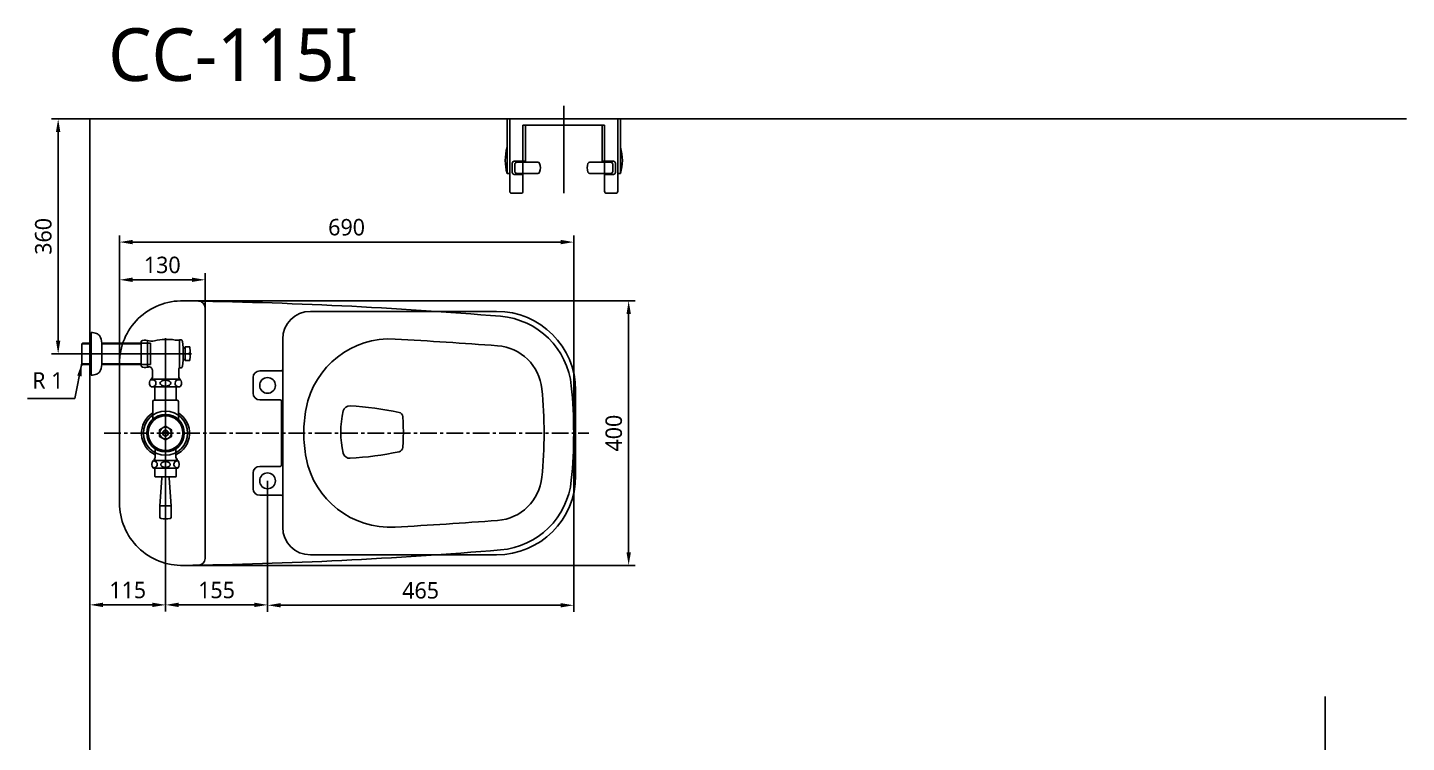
# Model space of a CAD drawing. Extents: x 3417 to 5567, y 70 to 2243.
# Drawn here: x 3472 to 5567, y 1157 to 2243 of the extents above; entities that cross this region are included whole.
import ezdxf

# ---------------------------------------------------------------- set-up
doc = ezdxf.new("R2010")
doc.units = 0
doc.header["$LTSCALE"] = 20
doc.header["$MEASUREMENT"] = 0
doc.linetypes.add('CENTER', pattern=[2, 1.25, -0.25, 0.25, -0.25])
doc.layers.get('0').update_dxf_attribs({"linetype": 'CONTINUOUS'})
doc.layers.get('DEFPOINTS').update_dxf_attribs({"linetype": 'CONTINUOUS'})
for name, color, linetype in [('1', 1, 'CONTINUOUS'), ('2', 2, 'CONTINUOUS'), ('3', 3, 'CONTINUOUS'), ('4', 4, 'CONTINUOUS'), ('6', 6, 'CONTINUOUS')]:
    doc.layers.add(name, color=color, linetype=linetype)
doc.styles.add('GHS', font='romans', dxfattribs={"bigfont": 'ghs'})
doc.styles.add('ROMANS', font='ROMANS')
doc.styles.get("Standard").update_dxf_attribs({"font": 'NanumGothic.ttf'})
doc.dimstyles.get("Standard").update_dxf_attribs({"dimtxt": 2.5, "dimasz": 2, "dimexe": 2, "dimexo": 1, "dimgap": 1.5, "dimtad": 1, "dimdec": 0, "dimlfac": 10, "dimrnd": 0.5, "dimzin": 0, "dimdsep": 46, "dimtxsty": 'Standard', "dimcen": 0, "dimclrt": 2, "dimadec": 0, "dimazin": 0, "dimtfac": 1, "dimtdec": 0, "dimtmove": 0, "dimatfit": 3, "dimfxl": 1, "dimtolj": 1, "dimtzin": 0, "dimarcsym": 0})

# ---------------------------------------------------------------- blocks, each defined once
blk = doc.blocks.new('*D13')
at = {"layer": '3', "color": 3, "lineweight": -2, "transparency": 16777216}
for p, q in [((3681.8, 1484.5), (3681.8, 1355.7)), ((3566.8, 1429.6), (3566.8, 1355.7)), ((3586.8, 1365.7), (3661.8, 1365.7))]:
    blk.add_line(p, q, dxfattribs=at)
at = {"layer": '3', "color": 3, "transparency": 16777216}
for points in [[(3586.8, 1369.1), (3586.8, 1362.4), (3566.8, 1365.7)], [(3661.8, 1369.1), (3661.8, 1362.4), (3681.8, 1365.7)]]:
    blk.add_solid(points, dxfattribs=at)
at = {"layer": 'DEFPOINTS', "color": 0, "transparency": 16777216}
for p in [(3681.8, 1484.5), (3566.8, 1429.6), (3681.8, 1365.7)]:
    blk.add_point(p, dxfattribs=at)
at = {"layer": '3', "color": 2, "transparency": 16777216, "insert": (3624.3, 1388.2), "char_height": 25, "attachment_point": 5}
blk.add_mtext('\\A1;115', dxfattribs=at)
blk = doc.blocks.new('A$C79CE4D0D')
at = {"layer": '3'}
for p, q in [((370, 370), (87, 370)), ((45, 42), (45, 328)), ((43, 279.5), (10, 279.5)), ((0, 245.5), (0, 269.5)), ((41.2, 235.5), (10, 235.5)), ((43.2, 136.5), (43.2, 233.5)), ((490, 120), (490, 250)), ((41.2, 134.5), (10, 134.5)), ((0, 100.5), (0, 124.5)), ((43, 90.5), (10, 90.5)), ((370, 0), (87, 0))]:
    blk.add_line(p, q, dxfattribs=at)
for centre in [(22, 257.5), (22, 112.5)]:
    blk.add_circle(centre, 12, dxfattribs=at)
for centre, radius, start, end in [((87, 328), 42, 90, 180), ((370, 250), 120, 0, 90), ((10, 269.5), 10, 90, 180), ((43, 281.5), 2, 270, 0), ((10, 245.5), 10, 180, 270), ((41.2, 233.5), 2, 0, 90), ((10, 124.5), 10, 90, 180), ((41.2, 136.5), 2, 270, 0), ((370, 120), 120, 270, 0), ((10, 100.5), 10, 180, 270), ((43, 88.5), 2, 0, 90), ((87, 42), 42, 180, 270)]:
    blk.add_arc(centre, radius, start, end, dxfattribs=at)
blk = doc.blocks.new('*D22')
at = {"layer": '3', "color": 3, "lineweight": -2, "transparency": 16777216}
for p, q in [((3611.8, 1709.4), (3611.8, 1927)), ((4301.8, 1626.7), (4301.8, 1927)), ((3631.8, 1917), (4281.8, 1917))]:
    blk.add_line(p, q, dxfattribs=at)
at = {"layer": '3', "color": 3, "transparency": 16777216}
for points in [[(3631.8, 1920.4), (3631.8, 1913.7), (3611.8, 1917)], [(4281.8, 1920.4), (4281.8, 1913.7), (4301.8, 1917)]]:
    blk.add_solid(points, dxfattribs=at)
at = {"layer": 'DEFPOINTS', "color": 0, "transparency": 16777216}
for p in [(4301.8, 1917), (3611.8, 1709.4), (4301.8, 1626.7)]:
    blk.add_point(p, dxfattribs=at)
at = {"layer": '3', "color": 2, "transparency": 16777216, "insert": (3956.8, 1939.5), "char_height": 25, "attachment_point": 5}
blk.add_mtext('\\A1;690', dxfattribs=at)
blk = doc.blocks.new('*D23')
at = {"layer": '3', "color": 3, "lineweight": -2, "transparency": 16777216}
for p, q in [((3611.8, 1679.7), (3611.8, 1869.7)), ((3741.8, 1778.9), (3741.8, 1869.7)), ((3631.8, 1859.7), (3721.8, 1859.7))]:
    blk.add_line(p, q, dxfattribs=at)
at = {"layer": '3', "color": 3, "transparency": 16777216}
for points in [[(3631.8, 1863.1), (3631.8, 1856.4), (3611.8, 1859.7)], [(3721.8, 1863.1), (3721.8, 1856.4), (3741.8, 1859.7)]]:
    blk.add_solid(points, dxfattribs=at)
at = {"layer": 'DEFPOINTS', "color": 0, "transparency": 16777216}
for p in [(3741.8, 1859.7), (3741.8, 1778.9), (3611.8, 1679.7)]:
    blk.add_point(p, dxfattribs=at)
at = {"layer": '3', "color": 2, "transparency": 16777216, "insert": (3676.8, 1882.2), "char_height": 25, "attachment_point": 5}
blk.add_mtext('\\A1;130', dxfattribs=at)
blk = doc.blocks.new('*D24')
at = {"layer": '3', "color": 3, "lineweight": -2, "transparency": 16777216}
for p, q in [((4301.8, 1626.7), (4301.8, 1355.1)), ((3836.8, 1554.2), (3836.8, 1355.1)), ((3856.8, 1365.1), (4281.8, 1365.1))]:
    blk.add_line(p, q, dxfattribs=at)
at = {"layer": '3', "color": 3, "transparency": 16777216}
for points in [[(3856.8, 1368.4), (3856.8, 1361.8), (3836.8, 1365.1)], [(4281.8, 1368.4), (4281.8, 1361.8), (4301.8, 1365.1)]]:
    blk.add_solid(points, dxfattribs=at)
at = {"layer": 'DEFPOINTS', "color": 0, "transparency": 16777216}
for p in [(4301.8, 1626.7), (3836.8, 1554.2), (4301.8, 1365.1)]:
    blk.add_point(p, dxfattribs=at)
at = {"layer": '3', "color": 2, "transparency": 16777216, "insert": (4069.3, 1387.6), "char_height": 25, "attachment_point": 5}
blk.add_mtext('\\A1;465', dxfattribs=at)
blk = doc.blocks.new('*D25')
at = {"layer": '3', "color": 3, "lineweight": -2, "transparency": 16777216}
for p, q in [((3836.8, 1554.2), (3836.8, 1355.7)), ((3681.8, 1484.5), (3681.8, 1355.7)), ((3701.8, 1365.7), (3816.8, 1365.7))]:
    blk.add_line(p, q, dxfattribs=at)
at = {"layer": '3', "color": 3, "transparency": 16777216}
for points in [[(3701.8, 1369.1), (3701.8, 1362.4), (3681.8, 1365.7)], [(3816.8, 1369.1), (3816.8, 1362.4), (3836.8, 1365.7)]]:
    blk.add_solid(points, dxfattribs=at)
at = {"layer": 'DEFPOINTS', "color": 0, "transparency": 16777216}
for p in [(3836.8, 1554.2), (3681.8, 1484.5), (3836.8, 1365.7)]:
    blk.add_point(p, dxfattribs=at)
at = {"layer": '3', "color": 2, "transparency": 16777216, "insert": (3759.3, 1388.2), "char_height": 25, "attachment_point": 5}
blk.add_mtext('\\A1;155', dxfattribs=at)
blk = doc.blocks.new('*D26')
at = {"layer": '3', "color": 3, "lineweight": -2, "transparency": 16777216}
for p, q in [((3709.1, 1827.7), (4395.3, 1827.7)), ((4385.3, 1807.7), (4385.3, 1445.7)), ((3709.1, 1425.7), (4395.3, 1425.7))]:
    blk.add_line(p, q, dxfattribs=at)
at = {"layer": '3', "color": 3, "transparency": 16777216}
for points in [[(4382, 1807.7), (4388.7, 1807.7), (4385.3, 1827.7)], [(4382, 1445.7), (4388.7, 1445.7), (4385.3, 1425.7)]]:
    blk.add_solid(points, dxfattribs=at)
at = {"layer": 'DEFPOINTS', "color": 0, "transparency": 16777216}
for p in [(3709.1, 1827.7), (3709.1, 1425.7), (4385.3, 1425.7)]:
    blk.add_point(p, dxfattribs=at)
at = {"layer": '3', "color": 2, "transparency": 16777216, "insert": (4362.8, 1626.7), "char_height": 25, "attachment_point": 5, "rotation": 90}
blk.add_mtext('\\A1;400', dxfattribs=at)
blk = doc.blocks.new('*D28')
at = {"layer": '3', "color": 3, "lineweight": -2, "transparency": 16777216}
for p, q in [((3566.8, 2104.2), (3508.7, 2104.2)), ((3518.7, 2084.2), (3518.7, 1767.2)), ((3549.6, 1747.2), (3508.7, 1747.2))]:
    blk.add_line(p, q, dxfattribs=at)
at = {"layer": '3', "color": 3, "transparency": 16777216}
for points in [[(3515.3, 2084.2), (3522, 2084.2), (3518.7, 2104.2)], [(3515.3, 1767.2), (3522, 1767.2), (3518.7, 1747.2)]]:
    blk.add_solid(points, dxfattribs=at)
at = {"layer": 'DEFPOINTS', "color": 0, "transparency": 16777216}
for p in [(3566.8, 2104.2), (3518.7, 1747.2), (3549.6, 1747.2)]:
    blk.add_point(p, dxfattribs=at)
at = {"layer": '3', "color": 2, "transparency": 16777216, "insert": (3496.2, 1925.7), "char_height": 25, "attachment_point": 5, "rotation": 90}
blk.add_mtext('\\A1;360', dxfattribs=at)

msp = doc.modelspace()

# ---------------------------------------------------------------- linework, layer by layer
at = {"color": 1, "linetype": 'CENTER'}
msp.add_line((3588.7837, 1626.72805), (4324.7837, 1626.72805), dxfattribs=at)
at = {"color": 7, "ltscale": 10}
msp.add_circle((3681.7837, 1626.72805), 33.5, dxfattribs=at)
at = {"layer": '1'}
msp.add_line((4286.7837, 1991.22805), (4286.7837, 2123.98671), dxfattribs=at)
at = {"layer": '3', "color": 7}
for p, q in [((3741.7837, 1626.72805), (3741.7837, 1817.37305)), ((3611.7837, 1626.72805), (3611.7837, 1732.75845)), ((3611.7837, 1626.72805), (3611.7837, 1520.69764)), ((3741.7837, 1626.72805), (3741.7837, 1436.08304))]:
    msp.add_line(p, q, dxfattribs=at)
for centre, radius, start, end in [((3706.7837, 1732.75845), 95, 88.62062772, 180), ((3609.19455, -5171.55189), 7000, 85.235583394, 89.190205241), ((3731.7837, 1817.37305), 10, 0, 88.99510712), ((4180.8063, 1686.66828), 118, 5.68741824, 85.23558339), ((3578.94529, 1626.72805), 722.83841, 0, 5.68741824), ((4089.63925, 1628.35398), 141.58941, 166.86943779, 193.13056221), ((3961.49025, 1658.24726), 10, 86.64823806, 166.86943779), ((3932.84195, 1169.08545), 500, 78.0233701, 86.64823806), ((4035.14571, 1651.35398), 7, 4.50225282, 78.0233701), ((3743.04983, 1628.35398), 300, 0, 4.50225282), ((3743.04983, 1628.35398), 300, 355.49774718, 0), ((3578.94529, 1626.72805), 722.83841, 354.31258176, 360), ((3961.49025, 1598.46071), 10, 193.13056221, 273.35176194), ((3932.84195, 2087.62252), 500, 273.35176194, 281.9766299), ((4035.14571, 1605.35398), 7, 281.9766299, 355.49774718), ((4180.8063, 1566.78781), 118, 274.76441661, 354.31258176), ((3706.7837, 1520.69764), 95, 180, 271.37937228), ((3609.19455, 8425.00799), 7000, 270.809794759, 274.764416606), ((3731.7837, 1436.08304), 10, 271.00489288, 0)]:
    msp.add_arc(centre, radius, start, end, dxfattribs=at)
at = {"layer": '3', "color": 2}
for centre, radius, start, end in [((4023.02424, 1639.84813), 130, 86.72377208, 169.19717636), ((3473.31163, -7963.23149), 9748.80045, 85.806789602, 86.723772085), ((4180.8063, 1686.66828), 73, 5.68741824, 85.8067896), ((3578.94529, 1626.72805), 677.83841, 0, 5.68741824), ((4091.7837, 1626.72805), 200, 169.19717636, 180), ((4091.7837, 1626.72805), 200, 180, 190.80282364), ((3578.94529, 1626.72805), 677.83841, 354.31258176, 360), ((4023.02424, 1613.60797), 130, 190.80282364, 273.27622792), ((4180.8063, 1566.78781), 73, 274.1932104, 354.31258176), ((3473.31163, 11216.68759), 9748.80045, 273.276227915, 274.193210398)]:
    msp.add_arc(centre, radius, start, end, dxfattribs=at)
at = {"layer": '4'}
for p, q in [((4200.7837, 2104.22805), (4372.7837, 2104.22805)), ((4200.7837, 2104.22805), (4200.7837, 2021.22805)), ((4204.7837, 1994.22805), (4204.7837, 2104.22805)), ((4224.7837, 2094.92236), (4348.7837, 2094.92236)), ((4224.7837, 1994.22805), (4224.7837, 2094.92236)), ((4228.55622, 2094.92236), (4228.55622, 2039.92236)), ((4345.01118, 2094.92236), (4345.01118, 2039.92236)), ((4348.7837, 1994.22805), (4348.7837, 2094.92236)), ((4368.7837, 1994.22805), (4368.7837, 2104.22805)), ((4372.7837, 2104.22805), (4372.7837, 2021.22805)), ((4208.4089, 2036.92236), (4208.4089, 2022.92236)), ((4224.7837, 2039.92236), (4211.4089, 2039.92236)), ((4212.4089, 2035.42236), (4212.4089, 2024.42236)), ((4224.7837, 2038.42236), (4215.4089, 2038.42236)), ((4228.55622, 2039.92236), (4224.7837, 2039.92236)), ((4224.7837, 2038.42236), (4247.23863, 2038.42236)), ((4348.7837, 2038.42236), (4326.32877, 2038.42236)), ((4345.01118, 2039.92236), (4348.7837, 2039.92236)), ((4348.7837, 2039.92236), (4362.1585, 2039.92236)), ((4348.7837, 2038.42236), (4358.1585, 2038.42236)), ((4361.1585, 2035.42236), (4361.1585, 2024.42236)), ((4365.1585, 2036.92236), (4365.1585, 2022.92236)), ((4200.7837, 2021.22805), (4204.7837, 2021.22805)), ((4224.7837, 2019.92236), (4211.4089, 2019.92236)), ((4224.7837, 2021.42236), (4215.4089, 2021.42236)), ((4224.7837, 2021.42236), (4247.23863, 2021.42236)), ((4348.7837, 2021.42236), (4326.32877, 2021.42236)), ((4348.7837, 2021.42236), (4358.1585, 2021.42236)), ((4348.7837, 2019.92236), (4362.1585, 2019.92236)), ((4368.7837, 2021.22805), (4372.7837, 2021.22805)), ((4207.7837, 1991.22805), (4221.7837, 1991.22805)), ((4351.7837, 1991.22805), (4365.7837, 1991.22805)), ((3554.7837, 1762.32805), (3555.9337, 1763.47805)), ((3554.7837, 1747.22805), (3554.7837, 1762.32805)), ((3554.7837, 1762.32805), (3554.7837, 1761.22805)), ((3568.7837, 1762.32805), (3554.7837, 1762.32805)), ((3554.7837, 1761.22805), (3554.7837, 1733.22805)), ((3555.9337, 1763.47805), (3568.7837, 1763.47805)), ((3568.7837, 1763.47805), (3568.7837, 1779.72805)), ((3568.7837, 1763.47805), (3568.7837, 1730.97805)), ((3584.78214, 1763.47805), (3644.7837, 1763.47805)), ((3584.78214, 1763.47805), (3584.78214, 1730.97805)), ((3644.7837, 1762.32805), (3584.78214, 1762.32805)), ((3644.7837, 1762.32805), (3642.79184, 1763.47805)), ((3644.7837, 1766.22805), (3644.7837, 1747.22805)), ((3644.7837, 1763.47805), (3658.7837, 1763.47805)), ((3654.24085, 1767.63956), (3654.24085, 1726.81653)), ((3658.7837, 1763.47805), (3658.7837, 1730.97805)), ((3681.7837, 1770.97881), (3681.7837, 1484.53715)), ((3696.31366, 1768.22805), (3702.7837, 1768.22805)), ((3702.7837, 1768.72805), (3702.7837, 1726.22805)), ((3702.7837, 1768.72805), (3704.5741, 1768.72805)), ((3707.55862, 1766.03243), (3708.49041, 1756.89615)), ((3549.61087, 1747.22805), (3721.28399, 1747.22805)), ((3644.7837, 1747.22805), (3644.7837, 1728.22805)), ((3708.49041, 1756.89615), (3708.49041, 1737.55995)), ((3711.50797, 1757.62035), (3710.95649, 1756.46718)), ((3718.50797, 1757.62035), (3711.50797, 1757.62035)), ((3711.50797, 1757.62035), (3711.50797, 1736.83574)), ((3717.2837, 1747.97805), (3717.2837, 1746.47805)), ((3719.2837, 1747.97805), (3717.2837, 1747.97805)), ((3719.2837, 1746.47805), (3717.2837, 1746.47805)), ((3554.7837, 1733.22805), (3554.7837, 1732.12805)), ((3554.7837, 1732.12805), (3554.7837, 1733.22805)), ((3554.7837, 1732.12805), (3555.9337, 1730.97805)), ((3568.7837, 1732.12805), (3554.7837, 1732.12805)), ((3568.7837, 1730.97805), (3555.9337, 1730.97805)), ((3568.7837, 1730.97805), (3568.7837, 1714.72805)), ((3644.7837, 1732.12805), (3584.78214, 1732.12805)), ((3644.7837, 1730.97805), (3584.78214, 1730.97805)), ((3644.7837, 1732.12805), (3642.79184, 1730.97805)), ((3644.7837, 1730.97805), (3658.7837, 1730.97805)), ((3661.7837, 1722.39352), (3661.7837, 1711.33305)), ((3701.7837, 1722.10494), (3701.7837, 1716.23643)), ((3703.2837, 1725.72805), (3704.5741, 1725.72805)), ((3707.55862, 1728.42366), (3708.49041, 1737.55995)), ((3711.50797, 1736.83574), (3710.95649, 1737.98892)), ((3718.50797, 1736.83574), (3711.50797, 1736.83574)), ((3660.7837, 1708.601), (3659.97228, 1708.601)), ((3660.20635, 1708.601), (3661.7837, 1711.33305)), ((3664.5337, 1696.84772), (3660.2837, 1696.84772)), ((3664.5337, 1696.84772), (3660.2837, 1696.84772)), ((3660.7837, 1708.601), (3681.7837, 1708.601)), ((3660.7837, 1708.601), (3661.6837, 1708.601)), ((3664.5337, 1696.84772), (3681.7837, 1696.84772)), ((3664.5337, 1696.84772), (3665.7837, 1696.84772)), ((3665.7837, 1676.72805), (3665.7837, 1696.84772)), ((3702.7837, 1708.601), (3681.7837, 1708.601)), ((3699.0337, 1696.84772), (3681.7837, 1696.84772)), ((3697.7837, 1676.72805), (3697.7837, 1696.84772)), ((3697.7837, 1676.72805), (3697.7837, 1696.84772)), ((3699.0337, 1696.84772), (3703.2837, 1696.84772)), ((3701.7837, 1716.23643), (3701.7837, 1711.33305)), ((3703.36105, 1708.601), (3701.7837, 1711.33305)), ((3702.7837, 1708.601), (3703.59512, 1708.601)), ((3664.2837, 1676.72805), (3665.7837, 1676.72805)), ((3665.7837, 1676.72805), (3699.2837, 1676.72805)), ((3699.2837, 1676.72805), (3697.7837, 1676.72805)), ((3662.2837, 1674.72805), (3662.2837, 1647.51266)), ((3701.2837, 1647.51266), (3701.2837, 1674.72805)), ((3677.45537, 1627.52169), (3686.11203, 1627.52169)), ((3677.45537, 1625.93441), (3686.11203, 1625.93441)), ((3666.2837, 1590.996), (3666.2837, 1602.81153)), ((3697.2837, 1590.996), (3697.2837, 1602.81153)), ((3663.3255, 1585.22805), (3681.7837, 1585.22805)), ((3663.3255, 1573.22805), (3681.7837, 1573.22805)), ((3664.2837, 1586.72805), (3665.88178, 1589.496)), ((3664.2837, 1585.22805), (3664.2837, 1586.72805)), ((3665.2837, 1586.72805), (3664.2837, 1586.72805)), ((3665.2837, 1585.22805), (3665.2837, 1588.4601)), ((3665.7837, 1572.22805), (3665.7837, 1561.22805)), ((3700.2419, 1585.22805), (3681.7837, 1585.22805)), ((3681.7837, 1581.72805), (3681.7837, 1489.64776)), ((3700.2419, 1573.22805), (3681.7837, 1573.22805)), ((3699.2837, 1586.72805), (3697.68562, 1589.496)), ((3697.7837, 1572.22805), (3697.7837, 1561.22805)), ((3698.2837, 1585.22805), (3698.2837, 1588.4601)), ((3698.2837, 1586.72805), (3699.2837, 1586.72805)), ((3699.2837, 1585.22805), (3699.2837, 1586.72805)), ((3666.7837, 1560.22805), (3671.0337, 1560.22805)), ((3671.0337, 1560.22805), (3681.7837, 1560.22805)), ((3673.2837, 1516.27339), (3676.2837, 1558.47086)), ((3696.7837, 1560.22805), (3681.7837, 1560.22805)), ((3690.2837, 1516.27339), (3687.2837, 1558.47086)), ((3673.2837, 1516.27339), (3690.2837, 1516.27339)), ((3673.2837, 1498.88897), (3673.2837, 1516.27339)), ((3690.2837, 1498.88897), (3690.2837, 1516.27339))]:
    msp.add_line(p, q, dxfattribs=at)
msp.add_lwpolyline([(3681.7837, 1637.12569), (3690.78832, 1631.92687), (3690.78832, 1621.52923), (3681.7837, 1616.33041), (3672.77908, 1621.52923), (3672.77908, 1631.92687)], close=True, dxfattribs=at)
for radius in [28.5, 26.5083, 9.00462, 4.40049]:
    msp.add_circle((3681.7837, 1626.72805), radius, dxfattribs=at)
for centre, radius, start, end in [((4265.96025, 2041.22805), 68.17612, 162.94090658, 197.05909342), ((4307.60715, 2041.22805), 68.17612, 342.94090658, 17.05909342), ((4211.4089, 2036.92236), 3, 90, 180), ((4215.4089, 2035.42236), 3, 90, 180), ((4247.23863, 2035.42236), 3, 20.74302765, 90), ((4232.7163, 2029.92236), 18.52895, 339.25697235, 20.74302765), ((4340.85111, 2029.92236), 18.52895, 159.25697235, 200.74302765), ((4326.32877, 2035.42236), 3, 90, 159.25697235), ((4358.1585, 2035.42236), 3, 0, 90), ((4362.1585, 2036.92236), 3, 0, 90), ((4211.4089, 2022.92236), 3, 180, 270), ((4215.4089, 2024.42236), 3, 180, 270), ((4247.23863, 2024.42236), 3, 270, 339.25697235), ((4326.32877, 2024.42236), 3, 200.74302765, 270), ((4358.1585, 2024.42236), 3, 270, 0), ((4362.1585, 2022.92236), 3, 270, 0), ((4207.7837, 1994.22805), 3, 180, 270), ((4221.7837, 1994.22805), 3, 270, 0), ((4351.7837, 1994.22805), 3, 180, 270), ((4365.7837, 1994.22805), 3, 270, 0), ((3567.2837, 1749.76557), 30, 70.99286388, 87.13401602), ((3573.43922, 1768.80621), 10, 37.19654919, 68.8073231), ((3564.7837, 1763.72805), 20, 359.2837841, 33.79228837), ((3650.80882, 1758.24695), 10, 69.92787879, 127.05), ((3660.7617, 1785.48553), 19, 249.92787879, 283.58681326), ((3683.7837, 1690.22805), 79, 80.87394109, 103.58681326), ((3704.5741, 1765.72805), 3, 5.82336272, 90), ((3709.7837, 1757.02805), 1.3, 185.82323164, 334.44131347), ((3709.7837, 1737.42805), 1.3, 25.55868653, 174.17676836), ((3649.2837, 1747.22805), 70, 4.42435579, 8.53777862), ((3649.2837, 1747.22805), 70, 351.46222138, 355.57564421), ((3649.2837, 1747.22805), 70, 0.61385986, 4.42435579), ((3649.2837, 1747.22805), 70, 355.57564421, 359.38614014), ((3573.43922, 1725.64988), 10, 291.1926769, 322.80345081), ((3564.7837, 1730.72805), 20, 326.20771163, 0.7162159), ((3650.80882, 1736.20915), 10, 232.95, 290.07212121), ((3660.7617, 1708.97057), 19, 106.50760283, 110.07212121), ((3656.7837, 1722.39352), 5, 0, 106.50760283), ((3710.7837, 1722.10494), 9, 152.73395555, 180), ((3704.5741, 1728.72805), 3, 270, 354.17663728), ((3567.2837, 1744.69052), 30, 272.86598398, 289.00713612), ((3664.7837, 1702.84772), 7.5, 129.90545365, 233.13010235), ((3661.80367, 1702.51562), 5.43639, 244.15763515, 118.85514633), ((3701.76374, 1702.51562), 5.43639, 61.14485367, 295.84236485), ((3698.7837, 1702.84772), 7.5, 306.86989765, 50.09454635), ((3664.2837, 1674.72805), 2, 90, 180), ((3699.2837, 1674.72805), 2, 0, 90), ((3681.7837, 1626.72805), 36.5, 122.29283043, 244.87101163), ((3681.7837, 1626.72805), 36.5, 295.12898837, 57.70716957), ((3670.0337, 1579.22805), 9, 138.1896851, 221.8103149), ((3663.90905, 1579.22586), 5.21717, 261.2454719, 102.942127), ((3664.7837, 1572.22805), 1, 0, 90), ((3663.2837, 1590.996), 3, 330, 0), ((3699.65835, 1579.22586), 5.21717, 77.057873, 278.7545281), ((3700.2837, 1590.996), 3, 180, 210), ((3698.7837, 1572.22805), 1, 90, 180), ((3693.5337, 1579.22805), 9, 318.1896851, 41.8103149), ((3666.7837, 1561.22805), 1, 180, 270), ((3672.2837, 1558.72805), 4, 356.32112985, 22.02431284), ((3691.2837, 1558.72805), 4, 157.97568716, 183.67887015), ((3696.7837, 1561.22805), 1, 270, 0), ((3675.2837, 1498.88897), 2, 180, 259.17991567), ((3681.7837, 1532.89839), 36.625, 259.17991567, 280.82008433), ((3688.2837, 1498.88897), 2, 280.82008433, 0)]:
    msp.add_arc(centre, radius, start, end, dxfattribs=at)
for centre, major_axis, ratio in [((3681.66502, 1702.64051), (-8.37805, 0), 0.5382521961), ((3681.73184, 1579.0651), (-7.11382, 0), 0.6495734756)]:
    msp.add_ellipse(centre, major_axis=major_axis, ratio=ratio, dxfattribs=at)
at = {"layer": '4', "extrusion": (0, 0, -1)}
msp.add_ellipse((3681.83556, 1579.0651), major_axis=(7.11382, 0), ratio=0.6495734756, dxfattribs=at)
at = {"layer": '4'}
msp.add_point((3555.9337, 1730.97805), dxfattribs=at)
at = {"layer": '6'}
msp.add_lwpolyline([(5566.7837, 2104.22805), (3566.7837, 2104.22805), (3566.7837, 226.72805), (5443.5, 226.72805), (5443.5, 1226.72805)], dxfattribs=at)

# ---------------------------------------------------------------- block references
at = {"layer": '3'}
msp.add_blockref('A$C79CE4D0D', (3814.7837, 1441.72805), dxfattribs=at)

# ---------------------------------------------------------------- texts
at = {"insert": (3567.64202, 2241.89171), "char_height": 80, "width": 460, "attachment_point": 1, "style": 'GHS'}
msp.add_mtext('{\\fNanumGothic|b0|i0|c0|p50; CC-115I}', dxfattribs=at)
at = {"layer": '2', "insert": (3479.27559, 1706.80297), "char_height": 25, "attachment_point": 4, "style": 'ROMANS'}
msp.add_mtext('{\\fNanumGothic|b0|i0|c129|p50;R 1}', dxfattribs=at)

# ---------------------------------------------------------------- dimensions: what is measured, and where the dimension line sits
at = {"layer": '3'}
dim = msp.add_linear_dim(base=(3518.67654, 1747.22805), p1=(3566.7837, 2104.22805), p2=(3549.61087, 1747.22805), angle=90, text='360', dimstyle='Standard', override={"dimtxt": 25, "dimasz": 20, "dimexe": 10, "dimexo": 0, "dimgap": 10, "dimdec": 4, "dimlfac": 1, "dimzin": 8, "dimclrd": 3, "dimclre": 3, "dimtdec": 4, "dimarcsym": 1}, dxfattribs=at)
dim.commit()
dim.dimension.update_dxf_attribs({"geometry": '*D28', "text_midpoint": (3496.17654, 1925.72805)})
for base, p1, p2, override, picture, middle in [((4301.7837, 1917.0432), (3611.7837, 1709.39177), (4301.7837, 1626.72805), {"dimtxt": 25, "dimasz": 20, "dimexe": 10, "dimexo": 0, "dimgap": 10, "dimdec": 4, "dimlfac": 1, "dimzin": 8, "dimclrd": 3, "dimclre": 3, "dimtdec": 4, "dimarcsym": 1}, '*D22', (3956.7837, 1939.5432)), ((3741.7837, 1859.71869), (3611.7837, 1679.74325), (3741.7837, 1778.85077), {"dimtxt": 25, "dimasz": 20, "dimexe": 10, "dimexo": 0, "dimgap": 10, "dimdec": 4, "dimlfac": 1, "dimzin": 8, "dimclrd": 3, "dimclre": 3, "dimtdec": 4, "dimarcsym": 1}, '*D23', (3676.7837, 1882.21869)), ((4301.7837, 1365.10005), (3836.7837, 1554.22805), (4301.7837, 1626.72805), {"dimtxt": 25, "dimasz": 20, "dimexe": 10, "dimexo": 0, "dimgap": 10, "dimdec": 4, "dimlfac": 1, "dimzin": 8, "dimclrd": 3, "dimclre": 3, "dimtdec": 4, "dimarcsym": 1}, '*D24', (4069.2837, 1387.60005)), ((3836.7837, 1365.74451), (3681.7837, 1484.53715), (3836.7837, 1554.22805), {"dimtxt": 25, "dimasz": 20, "dimexe": 10, "dimexo": 0, "dimgap": 10, "dimdec": 4, "dimlfac": 1, "dimzin": 8, "dimclrd": 3, "dimclre": 3, "dimtdec": 4, "dimarcsym": 1}, '*D25', (3759.2837, 1388.24451)), ((3681.7837, 1365.74451), (3566.7837, 1429.57854), (3681.7837, 1484.53715), {"dimtxt": 25, "dimasz": 20, "dimexe": 10, "dimexo": 0, "dimgap": 10, "dimdec": 4, "dimlfac": 1, "dimzin": 8, "dimclrd": 3, "dimclre": 3, "dimtdec": 4}, '*D13', (3624.2837, 1388.24451))]:
    dim = msp.add_linear_dim(base=base, p1=p1, p2=p2, dimstyle='Standard', override=override, dxfattribs=at)
    dim.commit()
    dim.dimension.update_dxf_attribs({"geometry": picture, "text_midpoint": middle})
dim = msp.add_linear_dim(base=(4385.32414, 1425.72517), p1=(3709.07057, 1827.73092), p2=(3709.07057, 1425.72517), angle=90, text='400', dimstyle='Standard', override={"dimtxt": 25, "dimasz": 20, "dimexe": 10, "dimexo": 0, "dimgap": 10, "dimdec": 4, "dimlfac": 1, "dimzin": 8, "dimclrd": 3, "dimclre": 3, "dimtdec": 4, "dimarcsym": 1}, dxfattribs=at)
dim.commit()
dim.dimension.update_dxf_attribs({"geometry": '*D26', "text_midpoint": (4385.32414, 1626.72805), "dimtype": 160})

# ---------------------------------------------------------------- leaders
msp.add_leader([(3554.7837, 1733.22805), (3544.24221, 1679.29407), (3472.22288, 1679.29407)], dimstyle='Standard', override={"dimtxt": 25, "dimasz": 20, "dimexe": 10, "dimexo": 0, "dimgap": 10, "dimtad": 0, "dimdec": 4, "dimlfac": 1, "dimzin": 8, "dimclrd": 3, "dimclre": 3, "dimtdec": 4, "dimarcsym": 1}, dxfattribs=at)

doc.saveas('drawing.dxf')
